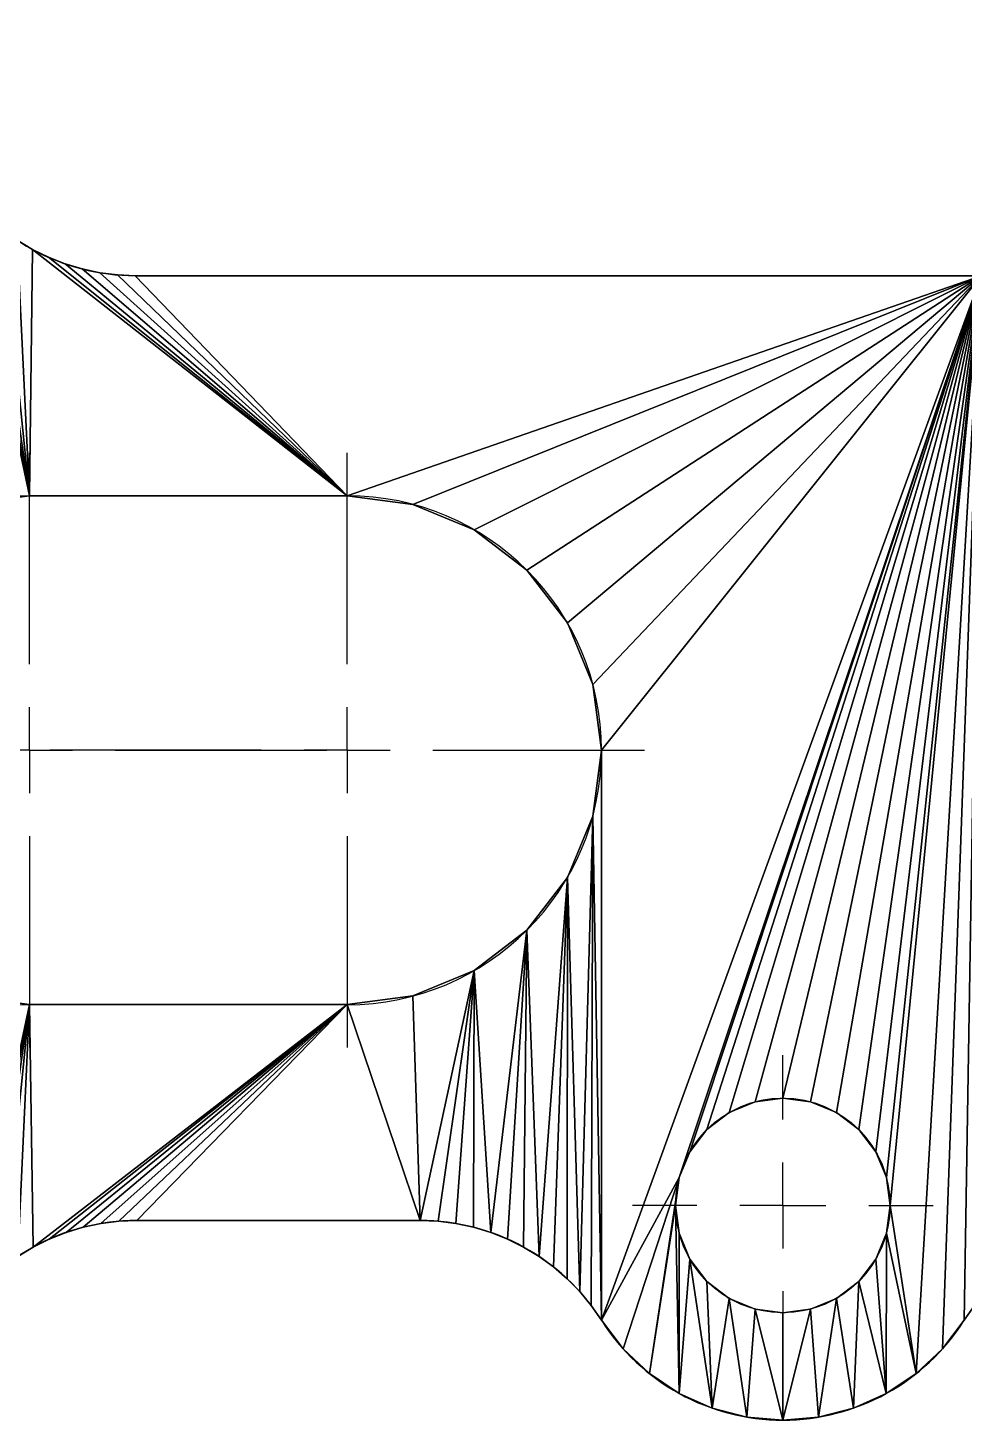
# Model space of a CAD drawing. Header units: inches. Extents: x 403 to 754, y 850 to 935.
# Drawn here: x 432.2 to 487.6, y 852.1 to 934.5 of the extents above; entities that cross this region are included whole.
import ezdxf

# ---------------------------------------------------------------- set-up
doc = ezdxf.new("R2010")
doc.units = ezdxf.units.IN
doc.header["$MEASUREMENT"] = 0
doc.layers.get('0').update_dxf_attribs({"true_color": 0xff5454})
doc.layers.add('INSPECTION_DIMENSIONS', color=7, linetype='Continuous', true_color=0xffffff)

# ---------------------------------------------------------------- blocks, each defined once
blk = doc.blocks.new('SW_CENTERMARKSYMBOL_1')
at = {"layer": 'INSPECTION_DIMENSIONS'}
for p, q in [((0, 5.08), (0, 17.5895)), ((0, 0), (0, 2.54)), ((-5.08, 0), (-17.5895, 0)), ((0, 0), (-2.54, 0)), ((0, 0), (0, -2.54)), ((0, 0), (2.54, 0)), ((5.08, 0), (17.5895, 0)), ((0, -5.08), (0, -17.5895))]:
    blk.add_line(p, q, dxfattribs=at)
blk = doc.blocks.new('SW_CENTERMARKSYMBOL_2')
at = {"layer": 'INSPECTION_DIMENSIONS'}
for p, q in [((0, 5.08), (0, 17.5895)), ((0, 0), (0, 2.54)), ((-5.08, 0), (-17.5895, 0)), ((0, 0), (-2.54, 0)), ((0, 0), (0, -2.54)), ((0, 0), (2.54, 0)), ((5.08, 0), (17.5895, 0)), ((0, -5.08), (0, -17.5895))]:
    blk.add_line(p, q, dxfattribs=at)
blk = doc.blocks.new('SW_CENTERMARKSYMBOL_15')
at = {"layer": 'INSPECTION_DIMENSIONS'}
for p, q in [((0, 5.08), (0, 8.89)), ((0, 0), (0, 2.54)), ((-5.08, 0), (-8.89, 0)), ((0, 0), (-2.54, 0)), ((0, 0), (0, -2.54)), ((0, 0), (2.54, 0)), ((5.08, 0), (8.89, 0)), ((0, -5.08), (0, -8.89))]:
    blk.add_line(p, q, dxfattribs=at)
blk = doc.blocks.new('Group_1')
for p, q in [((28.115, 69.247, 10), (28.115, 69.247)), ((29.064, 68.778, 10), (29.064, 68.778)), ((30.048, 68.391, 10), (30.048, 68.391)), ((31.062, 68.086, 10), (31.062, 68.086)), ((32.098, 67.867, 10), (32.098, 67.867)), ((33.148, 67.735), (33.148, 67.735, 10)), ((34.205, 67.691), (34.205, 67.691, 10)), ((46.736, 54.673, 10), (27.94, 54.673, 10)), ((46.736, 54.673), (27.94, 54.673)), ((27.94, 54.673, 10), (27.94, 54.673)), ((46.736, 54.673, 10), (46.736, 54.673)), ((50.631, 54.161, 10), (50.631, 54.161)), ((54.261, 52.657, 10), (54.261, 52.657)), ((57.378, 50.266, 10), (57.378, 50.266)), ((59.769, 47.149, 10), (59.769, 47.149)), ((61.273, 43.519, 10), (61.273, 43.519)), ((61.785, 39.624, 10), (61.785, 39.624)), ((61.273, 35.729, 10), (61.273, 35.729)), ((59.769, 32.099, 10), (59.769, 32.099)), ((57.378, 28.982, 10), (57.378, 28.982)), ((54.261, 26.591, 10), (54.261, 26.591)), ((50.631, 25.087, 10), (50.631, 25.087)), ((27.94, 24.575, 10), (46.736, 24.575, 10)), ((27.94, 24.575), (46.736, 24.575)), ((27.94, 24.575, 10), (27.94, 24.575)), ((46.736, 24.575, 10), (46.736, 24.575)), ((72.517, 19.05, 10), (72.517, 19.05)), ((69.342, 18.199, 10), (69.342, 18.199)), ((70.873, 18.834, 10), (70.873, 18.834)), ((74.16, 18.834, 10), (74.16, 18.834)), ((75.692, 18.199, 10), (75.692, 18.199)), ((68.027, 17.19, 10), (68.027, 17.19)), ((77.007, 17.19, 10), (77.007, 17.19)), ((67.018, 15.875, 10), (67.018, 15.875)), ((78.016, 15.875, 10), (78.016, 15.875)), ((66.383, 14.344, 10), (66.383, 14.344)), ((78.651, 14.344, 10), (78.651, 14.344)), ((66.167, 12.7, 10), (66.167, 12.7)), ((78.867, 12.7, 10), (78.867, 12.7)), ((32.166, 11.633), (32.166, 11.633, 10)), ((33.222, 11.766), (33.222, 11.766, 10)), ((34.286, 11.811), (34.286, 11.811, 10)), ((51.058, 11.811), (51.058, 11.811, 10)), ((52.121, 11.766), (52.121, 11.766, 10)), ((53.178, 11.633), (53.178, 11.633, 10)), ((29.116, 10.711), (29.116, 10.711, 10)), ((30.106, 11.103), (30.106, 11.103, 10)), ((31.125, 11.411), (31.125, 11.411, 10)), ((54.219, 11.411, 10), (54.219, 11.411)), ((55.238, 11.103, 10), (55.238, 11.103)), ((56.228, 10.711, 10), (56.228, 10.711)), ((66.383, 11.056, 10), (66.383, 11.056)), ((78.651, 11.056, 10), (78.651, 11.056)), ((28.163, 10.237), (28.163, 10.237, 10)), ((57.181, 10.237, 10), (57.181, 10.237)), ((58.092, 9.685, 10), (58.092, 9.685)), ((58.953, 9.059, 10), (58.953, 9.059)), ((67.018, 9.525, 10), (67.018, 9.525)), ((78.016, 9.525, 10), (78.016, 9.525)), ((59.758, 8.363), (59.758, 8.363, 10)), ((60.503, 7.601), (60.503, 7.601, 10)), ((68.027, 8.21, 10), (68.027, 8.21)), ((77.007, 8.21, 10), (77.007, 8.21)), ((61.181, 6.78), (61.181, 6.78, 10)), ((69.342, 7.201, 10), (69.342, 7.201)), ((75.692, 7.201, 10), (75.692, 7.201)), ((61.787, 5.905), (61.787, 5.905, 10)), ((70.873, 6.566, 10), (70.873, 6.566)), ((72.517, 6.35, 10), (72.517, 6.35)), ((74.16, 6.566, 10), (74.16, 6.566)), ((83.247, 5.905), (83.247, 5.905, 10)), ((63.072, 4.21), (63.072, 4.21, 10)), ((81.962, 4.21), (81.962, 4.21, 10)), ((64.622, 2.752), (64.622, 2.752, 10)), ((80.412, 2.752), (80.412, 2.752, 10)), ((66.393, 1.574), (66.393, 1.574, 10)), ((78.641, 1.574), (78.641, 1.574, 10)), ((68.336, 0.708), (68.336, 0.708, 10)), ((70.397, 0.178), (70.397, 0.178, 10)), ((72.517, 0), (72.517, 0, 10)), ((74.637, 0.178), (74.637, 0.178, 10)), ((76.698, 0.708), (76.698, 0.708, 10))]:
    blk.add_line(p, q)
at = {"color": 7, "true_color": 0xffffff}
for p, q in [((84.254, 67.691, 10), (34.205, 67.691, 10)), ((84.254, 67.691), (34.205, 67.691)), ((34.286, 11.811, 10), (51.058, 11.811, 10)), ((34.286, 11.811), (51.058, 11.811))]:
    blk.add_line(p, q, dxfattribs=at)
for centre in [(72.517, 12.7, 10), (72.517, 12.7)]:
    blk.add_circle(centre, 6.35)
for centre, start, end in [((34.205, 80.391, 10), 212.68364, 270), ((34.205, 80.391), 212.68364, 270), ((34.286, -0.889, 10), 90, 147.65609), ((34.286, -0.889), 90, 147.65609), ((51.058, -0.889, 10), 32.34391, 90), ((51.058, -0.889), 32.34391, 90), ((72.517, 12.7, 10), 212.34391, 327.65609), ((72.517, 12.7), 212.34391, 327.65609)]:
    blk.add_arc(centre, 12.7, start, end, dxfattribs=at)
for centre, start, end in [((27.94, 39.624, 10), 90, 270), ((27.94, 39.624), 90, 270), ((46.736, 39.624, 10), 270, 90), ((46.736, 39.624), 270, 90)]:
    blk.add_arc(centre, 15.05, start, end)
at = {"layer": 'INSPECTION_DIMENSIONS'}
for name, p in [('SW_CENTERMARKSYMBOL_1', (27.94, 39.624)), ('SW_CENTERMARKSYMBOL_2', (46.736, 39.624)), ('SW_CENTERMARKSYMBOL_15', (72.517, 12.7))]:
    blk.add_blockref(name, p, dxfattribs=at)
mesh = blk.add_polyface()
corners = [(102.846, 82.349, 10), (101.346, 70.612, 10), (100.653, 81.181, 10), (101.562, 72.256, 10), (102.197, 73.787, 10), (46.736, 54.673, 10), (84.254, 67.691, 10), (50.631, 54.161, 10), (54.261, 52.657, 10), (57.378, 50.266, 10), (59.769, 47.149, 10), (61.273, 43.519, 10), (61.785, 39.624, 10), (61.787, 5.905, 10), (66.383, 14.344, 10), (67.018, 15.875, 10), (68.027, 17.19, 10), (69.342, 18.199, 10), (70.873, 18.834, 10), (72.517, 19.05, 10), (74.16, 18.834, 10), (75.692, 18.199, 10), (77.007, 17.19, 10), (78.016, 15.875, 10), (78.651, 14.344, 10), (78.867, 12.7, 10), (84.531, 7.601, 10), (85.496, 67.752, 10), (86.081, 9.059, 10), (86.726, 67.934, 10), (86.942, 9.685, 10), (87.933, 68.236, 10), (88.806, 10.711, 10), (89.104, 68.654, 10), (89.796, 11.103, 10), (90.229, 69.184, 10), (90.815, 11.411, 10), (91.296, 69.822, 10), (91.856, 11.633, 10), (92.296, 70.562, 10), (92.912, 11.766, 10), (93.219, 71.396, 10), (93.976, 11.811, 10), (94.056, 72.316, 10), (104.335, 35.729, 10), (94.799, 73.313, 10), (95.441, 74.379, 10), (95.975, 75.502, 10), (97.151, 77.69, 10), (103.822, 39.624, 10), (98.731, 79.607, 10), (101.562, 68.968, 10)]
mesh.append_faces([[corners[k] for k in face] for face in [(0, 1, 2), (1, 0, 3), (3, 0, 4), (5, 6, 7), (7, 6, 8), (8, 6, 9), (9, 6, 10), (10, 6, 11), (11, 6, 12), (14, 6, 15), (15, 6, 16), (16, 6, 17), (17, 6, 18), (18, 6, 19), (19, 6, 20), (20, 6, 21), (21, 6, 22), (22, 6, 23), (23, 6, 24), (24, 6, 25), (38, 39, 40), (40, 41, 42), (44, 48, 49)]], dxfattribs={"vtx0": -1, "vtx1": -1})
mesh.append_faces([[corners[k] for k in face] for face in [(12, 6, 13), (42, 43, 44), (49, 50, 1)]], dxfattribs={"vtx0": -1, "vtx1": -1, "vtx2": -1})
mesh.append_faces([[corners[k] for k in face] for face in [(26, 6, 27), (28, 27, 29), (30, 29, 31), (32, 31, 33), (34, 33, 35), (36, 35, 37), (38, 37, 39), (40, 39, 41), (42, 41, 43), (44, 43, 45), (44, 45, 46), (44, 46, 47), (44, 47, 48), (49, 48, 50), (1, 50, 2), (49, 1, 51)]], dxfattribs={"vtx0": -1, "vtx2": -1})
mesh = blk.add_polyface()
corners = [(102.846, 82.349), (101.346, 70.612), (100.653, 81.181), (101.562, 72.256), (102.197, 73.787), (46.736, 54.673), (84.254, 67.691), (50.631, 54.161), (54.261, 52.657), (57.378, 50.266), (59.769, 47.149), (61.273, 43.519), (61.785, 39.624), (61.787, 5.905), (66.383, 14.344), (67.018, 15.875), (68.027, 17.19), (69.342, 18.199), (70.873, 18.834), (72.517, 19.05), (74.16, 18.834), (75.692, 18.199), (77.007, 17.19), (78.016, 15.875), (78.651, 14.344), (78.867, 12.7), (84.531, 7.601), (85.496, 67.752), (86.081, 9.059), (86.726, 67.934), (86.942, 9.685), (87.933, 68.236), (88.806, 10.711), (89.104, 68.654), (89.796, 11.103), (90.229, 69.184), (90.815, 11.411), (91.296, 69.822), (91.856, 11.633), (92.296, 70.562), (92.912, 11.766), (93.219, 71.396), (93.976, 11.811), (94.056, 72.316), (104.335, 35.729), (94.799, 73.313), (95.441, 74.379), (95.975, 75.502), (97.151, 77.69), (103.822, 39.624), (98.731, 79.607), (101.562, 68.968)]
mesh.append_faces([[corners[k] for k in face] for face in [(0, 1, 2), (1, 0, 3), (3, 0, 4), (5, 6, 7), (7, 6, 8), (8, 6, 9), (9, 6, 10), (10, 6, 11), (11, 6, 12), (14, 6, 15), (15, 6, 16), (16, 6, 17), (17, 6, 18), (18, 6, 19), (19, 6, 20), (20, 6, 21), (21, 6, 22), (22, 6, 23), (23, 6, 24), (24, 6, 25), (38, 39, 40), (40, 41, 42), (44, 48, 49)]], dxfattribs={"vtx0": -1, "vtx1": -1})
mesh.append_faces([[corners[k] for k in face] for face in [(12, 6, 13), (42, 43, 44), (49, 50, 1)]], dxfattribs={"vtx0": -1, "vtx1": -1, "vtx2": -1})
mesh.append_faces([[corners[k] for k in face] for face in [(26, 6, 27), (28, 27, 29), (30, 29, 31), (32, 31, 33), (34, 33, 35), (36, 35, 37), (38, 37, 39), (40, 39, 41), (42, 41, 43), (44, 43, 45), (44, 45, 46), (44, 46, 47), (44, 47, 48), (49, 48, 50), (1, 50, 2), (49, 1, 51)]], dxfattribs={"vtx0": -1, "vtx2": -1})
mesh = blk.add_polyface()
corners = [(11.183, 18.834, 10), (11.183, 60.541, 10), (12.827, 60.325, 10), (12.827, 19.05, 10), (12.89, 39.624, 10), (14.47, 60.541, 10), (13.403, 43.519, 10), (14.907, 47.149, 10), (16.002, 61.176, 10), (17.298, 50.266, 10), (17.317, 62.185, 10), (20.415, 52.657, 10), (18.326, 63.5, 10), (18.961, 65.031, 10), (19.177, 66.675, 10), (9.652, 72.174, 10), (12.615, 79.373, 10), (11.183, 72.809, 10), (12.827, 73.025, 10), (15.816, 79.018, 10), (14.47, 72.809, 10), (16.002, 72.174, 10), (18.824, 77.87, 10), (17.317, 71.165, 10), (18.326, 69.85, 10), (18.961, 68.319, 10), (21.447, 76.001, 10), (19.129, 67.036, 10), (24.045, 54.161, 10), (23.516, 73.533, 10), (24.124, 72.667, 10), (27.94, 54.673, 10), (24.802, 71.854, 10), (25.546, 71.101, 10), (26.35, 70.412, 10), (27.208, 69.793, 10), (28.115, 69.247, 10), (46.736, 54.673, 10), (29.064, 68.778, 10), (30.048, 68.391, 10), (31.062, 68.086, 10), (32.098, 67.867, 10), (33.148, 67.735, 10), (34.205, 67.691, 10), (84.254, 67.691, 10)]
mesh.append_faces([[corners[k] for k in face] for face in [(4, 5, 6), (6, 5, 7), (7, 8, 9), (9, 10, 11), (15, 16, 17), (17, 16, 18), (18, 19, 20), (20, 19, 21), (21, 22, 23), (23, 22, 24), (24, 22, 25), (25, 26, 27), (27, 26, 14), (11, 26, 28), (28, 30, 31), (31, 36, 37)]], dxfattribs={"vtx0": -1, "vtx1": -1})
mesh.append_faces([[corners[k] for k in face] for face in [(3, 2, 4), (14, 26, 11)]], dxfattribs={"vtx0": -1, "vtx1": -1, "vtx2": -1})
mesh.append_faces([[corners[k] for k in face] for face in [(0, 1, 2), (4, 2, 5), (7, 5, 8), (9, 8, 10), (11, 10, 12), (11, 12, 13), (11, 13, 14), (18, 16, 19), (21, 19, 22), (25, 22, 26), (28, 26, 29), (28, 29, 30), (31, 30, 32), (31, 32, 33), (31, 33, 34), (31, 34, 35), (31, 35, 36), (37, 36, 38), (37, 38, 39), (37, 39, 40), (37, 40, 41), (37, 41, 42), (37, 42, 43), (37, 43, 44)]], dxfattribs={"vtx0": -1, "vtx2": -1})
mesh = blk.add_polyface()
corners = [(11.183, 18.834), (11.183, 60.541), (12.827, 60.325), (12.827, 19.05), (12.89, 39.624), (14.47, 60.541), (13.403, 43.519), (14.907, 47.149), (16.002, 61.176), (17.298, 50.266), (17.317, 62.185), (20.415, 52.657), (18.326, 63.5), (18.961, 65.031), (19.177, 66.675), (9.652, 72.174), (12.615, 79.373), (11.183, 72.809), (12.827, 73.025), (15.816, 79.018), (14.47, 72.809), (16.002, 72.174), (18.824, 77.87), (17.317, 71.165), (18.326, 69.85), (18.961, 68.319), (21.447, 76.001), (19.129, 67.036), (24.045, 54.161), (23.516, 73.533), (24.124, 72.667), (27.94, 54.673), (24.802, 71.854), (25.546, 71.101), (26.35, 70.412), (27.208, 69.793), (28.115, 69.247), (46.736, 54.673), (29.064, 68.778), (30.048, 68.391), (31.062, 68.086), (32.098, 67.867), (33.148, 67.735), (34.205, 67.691), (84.254, 67.691)]
mesh.append_faces([[corners[k] for k in face] for face in [(4, 5, 6), (6, 5, 7), (7, 8, 9), (9, 10, 11), (15, 16, 17), (17, 16, 18), (18, 19, 20), (20, 19, 21), (21, 22, 23), (23, 22, 24), (24, 22, 25), (25, 26, 27), (27, 26, 14), (11, 26, 28), (28, 30, 31), (31, 36, 37)]], dxfattribs={"vtx0": -1, "vtx1": -1})
mesh.append_faces([[corners[k] for k in face] for face in [(3, 2, 4), (14, 26, 11)]], dxfattribs={"vtx0": -1, "vtx1": -1, "vtx2": -1})
mesh.append_faces([[corners[k] for k in face] for face in [(0, 1, 2), (4, 2, 5), (7, 5, 8), (9, 8, 10), (11, 10, 12), (11, 12, 13), (11, 13, 14), (18, 16, 19), (21, 19, 22), (25, 22, 26), (28, 26, 29), (28, 29, 30), (31, 30, 32), (31, 32, 33), (31, 33, 34), (31, 34, 35), (31, 35, 36), (37, 36, 38), (37, 38, 39), (37, 39, 40), (37, 40, 41), (37, 41, 42), (37, 42, 43), (37, 43, 44)]], dxfattribs={"vtx0": -1, "vtx2": -1})
mesh = blk.add_polyface()
corners = [(27.208, 69.793, 10), (28.115, 69.247), (27.208, 69.793), (28.115, 69.247, 10)]
mesh.append_faces([[corners[k] for k in face] for face in [(0, 1, 2), (1, 0, 3)]], dxfattribs={"vtx0": -1})
mesh = blk.add_polyface()
corners = [(28.115, 69.247, 10), (29.064, 68.778), (28.115, 69.247), (29.064, 68.778, 10)]
mesh.append_faces([[corners[k] for k in face] for face in [(0, 1, 2), (1, 0, 3)]], dxfattribs={"vtx0": -1})
mesh = blk.add_polyface()
corners = [(60.503, 7.601, 10), (59.769, 32.099, 10), (61.273, 35.729, 10), (61.181, 6.78, 10), (61.787, 5.905, 10), (61.785, 39.624, 10), (66.167, 12.7, 10), (66.393, 1.574, 10), (64.622, 2.752, 10), (66.383, 11.056, 10), (67.018, 9.525, 10), (68.336, 0.708, 10), (68.027, 8.21, 10), (69.342, 7.201, 10), (70.397, 0.178, 10), (70.873, 6.566, 10), (72.517, 0, 10), (72.517, 6.35, 10), (74.16, 6.566, 10), (74.637, 0.178, 10), (75.692, 7.201, 10), (76.698, 0.708, 10), (77.007, 8.21, 10), (78.641, 1.574, 10), (78.016, 9.525, 10), (78.651, 11.056, 10), (80.412, 2.752, 10), (78.867, 12.7, 10), (84.254, 67.691, 10), (66.383, 14.344, 10), (63.072, 4.21, 10), (81.962, 4.21, 10), (83.247, 5.905, 10), (83.853, 6.78, 10), (84.531, 7.601, 10), (85.496, 67.752, 10), (85.276, 8.363, 10), (86.081, 9.059, 10), (86.726, 67.934, 10), (86.942, 9.685, 10), (87.933, 68.236, 10), (87.853, 10.237, 10), (88.806, 10.711, 10), (89.104, 68.654, 10), (89.796, 11.103, 10), (90.229, 69.184, 10), (90.815, 11.411, 10), (91.296, 69.822, 10), (91.856, 11.633, 10), (93.976, 11.811, 10), (104.335, 35.729, 10), (105.839, 32.099, 10)]
mesh.append_faces([[corners[k] for k in face] for face in [(0, 2, 3), (3, 2, 4), (7, 10, 11), (11, 13, 14), (14, 15, 16), (16, 18, 19), (19, 20, 21), (21, 22, 23), (23, 25, 26), (4, 29, 30), (30, 29, 8), (26, 28, 31), (31, 28, 32), (32, 28, 33), (33, 28, 34), (34, 35, 36), (36, 35, 37), (37, 38, 39), (39, 40, 41), (41, 40, 42), (42, 43, 44), (44, 45, 46), (46, 47, 48)]], dxfattribs={"vtx0": -1, "vtx1": -1})
mesh.append_faces([[corners[k] for k in face] for face in [(4, 28, 29), (27, 28, 26)]], dxfattribs={"vtx0": -1, "vtx1": -1, "vtx2": -1})
mesh.append_faces([[corners[k] for k in face] for face in [(0, 1, 2), (4, 2, 5), (6, 7, 8), (7, 6, 9), (7, 9, 10), (11, 10, 12), (11, 12, 13), (14, 13, 15), (16, 15, 17), (16, 17, 18), (19, 18, 20), (21, 20, 22), (23, 22, 24), (23, 24, 25), (26, 25, 27), (8, 29, 6), (49, 50, 51)]], dxfattribs={"vtx0": -1, "vtx2": -1})
mesh = blk.add_polyface()
corners = [(60.503, 7.601), (59.769, 32.099), (61.273, 35.729), (61.181, 6.78), (61.787, 5.905), (61.785, 39.624), (66.167, 12.7), (66.393, 1.574), (64.622, 2.752), (66.383, 11.056), (67.018, 9.525), (68.336, 0.708), (68.027, 8.21), (69.342, 7.201), (70.397, 0.178), (70.873, 6.566), (72.517, 0), (72.517, 6.35), (74.16, 6.566), (74.637, 0.178), (75.692, 7.201), (76.698, 0.708), (77.007, 8.21), (78.641, 1.574), (78.016, 9.525), (78.651, 11.056), (80.412, 2.752), (78.867, 12.7), (84.254, 67.691), (66.383, 14.344), (63.072, 4.21), (81.962, 4.21), (83.247, 5.905), (83.853, 6.78), (84.531, 7.601), (85.496, 67.752), (85.276, 8.363), (86.081, 9.059), (86.726, 67.934), (86.942, 9.685), (87.933, 68.236), (87.853, 10.237), (88.806, 10.711), (89.104, 68.654), (89.796, 11.103), (90.229, 69.184), (90.815, 11.411), (91.296, 69.822), (91.856, 11.633), (93.976, 11.811), (104.335, 35.729), (105.839, 32.099)]
mesh.append_faces([[corners[k] for k in face] for face in [(0, 2, 3), (3, 2, 4), (7, 10, 11), (11, 13, 14), (14, 15, 16), (16, 18, 19), (19, 20, 21), (21, 22, 23), (23, 25, 26), (4, 29, 30), (30, 29, 8), (26, 28, 31), (31, 28, 32), (32, 28, 33), (33, 28, 34), (34, 35, 36), (36, 35, 37), (37, 38, 39), (39, 40, 41), (41, 40, 42), (42, 43, 44), (44, 45, 46), (46, 47, 48)]], dxfattribs={"vtx0": -1, "vtx1": -1})
mesh.append_faces([[corners[k] for k in face] for face in [(4, 28, 29), (27, 28, 26)]], dxfattribs={"vtx0": -1, "vtx1": -1, "vtx2": -1})
mesh.append_faces([[corners[k] for k in face] for face in [(0, 1, 2), (4, 2, 5), (6, 7, 8), (7, 6, 9), (7, 9, 10), (11, 10, 12), (11, 12, 13), (14, 13, 15), (16, 15, 17), (16, 17, 18), (19, 18, 20), (21, 20, 22), (23, 22, 24), (23, 24, 25), (26, 25, 27), (8, 29, 6), (49, 50, 51)]], dxfattribs={"vtx0": -1, "vtx2": -1})
mesh = blk.add_polyface()
corners = [(29.064, 68.778, 10), (30.048, 68.391), (29.064, 68.778), (30.048, 68.391, 10)]
mesh.append_faces([[corners[k] for k in face] for face in [(0, 1, 2), (1, 0, 3)]], dxfattribs={"vtx0": -1})
mesh = blk.add_polyface()
corners = [(30.048, 68.391, 10), (31.062, 68.086), (30.048, 68.391), (31.062, 68.086, 10)]
mesh.append_faces([[corners[k] for k in face] for face in [(0, 1, 2), (1, 0, 3)]], dxfattribs={"vtx0": -1})
mesh = blk.add_polyface()
corners = [(31.062, 68.086, 10), (32.098, 67.867), (31.062, 68.086), (32.098, 67.867, 10)]
mesh.append_faces([[corners[k] for k in face] for face in [(0, 1, 2), (1, 0, 3)]], dxfattribs={"vtx0": -1})
mesh = blk.add_polyface()
corners = [(32.098, 67.867, 10), (33.148, 67.735), (32.098, 67.867), (33.148, 67.735, 10)]
mesh.append_faces([[corners[k] for k in face] for face in [(0, 1, 2), (1, 0, 3)]], dxfattribs={"vtx0": -1})
mesh = blk.add_polyface()
corners = [(33.148, 67.735, 10), (34.205, 67.691), (33.148, 67.735), (34.205, 67.691, 10)]
mesh.append_faces([[corners[k] for k in face] for face in [(0, 1, 2), (1, 0, 3)]], dxfattribs={"vtx0": -1})
mesh = blk.add_polyface()
corners = [(34.205, 67.691, 10), (84.254, 67.691), (34.205, 67.691), (84.254, 67.691, 10)]
mesh.append_faces([[corners[k] for k in face] for face in [(0, 1, 2), (1, 0, 3)]], dxfattribs={"vtx0": -1})
mesh = blk.add_polyface()
corners = [(27.94, 54.673, 10), (24.045, 54.161), (27.94, 54.673), (24.045, 54.161, 10)]
mesh.append_faces([[corners[k] for k in face] for face in [(0, 1, 2), (1, 0, 3)]], dxfattribs={"vtx0": -1})
mesh = blk.add_polyface()
corners = [(46.736, 54.673, 10), (27.94, 54.673), (46.736, 54.673), (27.94, 54.673, 10)]
mesh.append_faces([[corners[k] for k in face] for face in [(0, 1, 2), (1, 0, 3)]], dxfattribs={"vtx0": -1})
mesh = blk.add_polyface()
corners = [(50.631, 54.161, 10), (46.736, 54.673), (50.631, 54.161), (46.736, 54.673, 10)]
mesh.append_faces([[corners[k] for k in face] for face in [(0, 1, 2), (1, 0, 3)]], dxfattribs={"vtx0": -1})
mesh = blk.add_polyface()
corners = [(54.261, 52.657, 10), (50.631, 54.161), (54.261, 52.657), (50.631, 54.161, 10)]
mesh.append_faces([[corners[k] for k in face] for face in [(0, 1, 2), (1, 0, 3)]], dxfattribs={"vtx0": -1})
mesh = blk.add_polyface()
corners = [(57.378, 50.266, 10), (54.261, 52.657), (57.378, 50.266), (54.261, 52.657, 10)]
mesh.append_faces([[corners[k] for k in face] for face in [(0, 1, 2), (1, 0, 3)]], dxfattribs={"vtx0": -1})
mesh = blk.add_polyface()
corners = [(57.378, 50.266, 10), (59.769, 47.149), (59.769, 47.149, 10), (57.378, 50.266)]
mesh.append_faces([[corners[k] for k in face] for face in [(0, 1, 2), (1, 0, 3)]], dxfattribs={"vtx0": -1})
mesh = blk.add_polyface()
corners = [(59.769, 47.149, 10), (61.273, 43.519), (61.273, 43.519, 10), (59.769, 47.149)]
mesh.append_faces([[corners[k] for k in face] for face in [(0, 1, 2), (1, 0, 3)]], dxfattribs={"vtx0": -1})
mesh = blk.add_polyface()
corners = [(61.273, 43.519, 10), (61.785, 39.624), (61.785, 39.624, 10), (61.273, 43.519)]
mesh.append_faces([[corners[k] for k in face] for face in [(0, 1, 2), (1, 0, 3)]], dxfattribs={"vtx0": -1})
mesh = blk.add_polyface()
corners = [(61.785, 39.624, 10), (61.273, 35.729), (61.273, 35.729, 10), (61.785, 39.624)]
mesh.append_faces([[corners[k] for k in face] for face in [(0, 1, 2), (1, 0, 3)]], dxfattribs={"vtx0": -1})
mesh = blk.add_polyface()
corners = [(61.273, 35.729, 10), (59.769, 32.099), (59.769, 32.099, 10), (61.273, 35.729)]
mesh.append_faces([[corners[k] for k in face] for face in [(0, 1, 2), (1, 0, 3)]], dxfattribs={"vtx0": -1})
mesh = blk.add_polyface()
corners = [(17.317, 17.19, 10), (17.298, 28.982, 10), (20.415, 26.591, 10), (18.326, 15.875, 10), (18.961, 14.344, 10), (19.177, 12.7, 10), (15.878, 0.372, 10), (16.002, 7.201, 10), (18.884, 1.538, 10), (17.317, 8.21, 10), (18.326, 9.525, 10), (18.961, 11.056, 10), (21.5, 3.423, 10), (24.045, 25.087, 10), (23.557, 5.905, 10), (24.163, 6.78, 10), (27.94, 24.575, 10), (24.841, 7.601, 10), (25.586, 8.363, 10), (26.391, 9.059, 10), (27.252, 9.685, 10), (28.163, 10.237, 10), (46.736, 24.575, 10), (29.116, 10.711, 10), (30.106, 11.103, 10), (31.125, 11.411, 10), (32.166, 11.633, 10), (33.222, 11.766, 10), (34.286, 11.811, 10), (51.058, 11.811, 10), (50.631, 25.087, 10), (54.261, 26.591, 10), (52.121, 11.766, 10), (53.178, 11.633, 10), (54.219, 11.411, 10), (55.238, 11.103, 10), (57.378, 28.982, 10), (56.228, 10.711, 10), (57.181, 10.237, 10), (58.092, 9.685, 10), (59.769, 32.099, 10), (58.953, 9.059, 10), (59.758, 8.363, 10), (60.503, 7.601, 10)]
mesh.append_faces([[corners[k] for k in face] for face in [(0, 2, 3), (3, 2, 4), (4, 2, 5), (6, 7, 8), (8, 11, 12), (12, 13, 14), (14, 13, 15), (15, 16, 17), (17, 16, 18), (18, 16, 19), (19, 16, 20), (20, 16, 21), (21, 22, 23), (23, 22, 24), (24, 22, 25), (25, 22, 26), (26, 22, 27), (27, 22, 28), (28, 22, 29), (29, 31, 32), (32, 31, 33), (33, 31, 34), (34, 31, 35), (35, 36, 37), (37, 36, 38), (38, 36, 39), (39, 40, 41), (41, 40, 42), (42, 40, 43)]], dxfattribs={"vtx0": -1, "vtx1": -1})
mesh.append_faces([[corners[k] for k in face] for face in [(12, 5, 2)]], dxfattribs={"vtx0": -1, "vtx1": -1, "vtx2": -1})
mesh.append_faces([[corners[k] for k in face] for face in [(0, 1, 2), (8, 7, 9), (8, 9, 10), (8, 10, 11), (12, 11, 5), (12, 2, 13), (15, 13, 16), (21, 16, 22), (29, 22, 30), (29, 30, 31), (35, 31, 36), (39, 36, 40)]], dxfattribs={"vtx0": -1, "vtx2": -1})
mesh = blk.add_polyface()
corners = [(17.317, 17.19), (17.298, 28.982), (20.415, 26.591), (18.326, 15.875), (18.961, 14.344), (19.177, 12.7), (15.878, 0.372), (16.002, 7.201), (18.884, 1.538), (17.317, 8.21), (18.326, 9.525), (18.961, 11.056), (21.5, 3.423), (24.045, 25.087), (23.557, 5.905), (24.163, 6.78), (27.94, 24.575), (24.841, 7.601), (25.586, 8.363), (26.391, 9.059), (27.252, 9.685), (28.163, 10.237), (46.736, 24.575), (29.116, 10.711), (30.106, 11.103), (31.125, 11.411), (32.166, 11.633), (33.222, 11.766), (34.286, 11.811), (51.058, 11.811), (50.631, 25.087), (54.261, 26.591), (52.121, 11.766), (53.178, 11.633), (54.219, 11.411), (55.238, 11.103), (57.378, 28.982), (56.228, 10.711), (57.181, 10.237), (58.092, 9.685), (59.769, 32.099), (58.953, 9.059), (59.758, 8.363), (60.503, 7.601)]
mesh.append_faces([[corners[k] for k in face] for face in [(0, 2, 3), (3, 2, 4), (4, 2, 5), (6, 7, 8), (8, 11, 12), (12, 13, 14), (14, 13, 15), (15, 16, 17), (17, 16, 18), (18, 16, 19), (19, 16, 20), (20, 16, 21), (21, 22, 23), (23, 22, 24), (24, 22, 25), (25, 22, 26), (26, 22, 27), (27, 22, 28), (28, 22, 29), (29, 31, 32), (32, 31, 33), (33, 31, 34), (34, 31, 35), (35, 36, 37), (37, 36, 38), (38, 36, 39), (39, 40, 41), (41, 40, 42), (42, 40, 43)]], dxfattribs={"vtx0": -1, "vtx1": -1})
mesh.append_faces([[corners[k] for k in face] for face in [(12, 5, 2)]], dxfattribs={"vtx0": -1, "vtx1": -1, "vtx2": -1})
mesh.append_faces([[corners[k] for k in face] for face in [(0, 1, 2), (8, 7, 9), (8, 9, 10), (8, 10, 11), (12, 11, 5), (12, 2, 13), (15, 13, 16), (21, 16, 22), (29, 22, 30), (29, 30, 31), (35, 31, 36), (39, 36, 40)]], dxfattribs={"vtx0": -1, "vtx2": -1})
mesh = blk.add_polyface()
corners = [(59.769, 32.099, 10), (57.378, 28.982), (57.378, 28.982, 10), (59.769, 32.099)]
mesh.append_faces([[corners[k] for k in face] for face in [(0, 1, 2), (1, 0, 3)]], dxfattribs={"vtx0": -1})
mesh = blk.add_polyface()
corners = [(54.261, 26.591, 10), (57.378, 28.982), (54.261, 26.591), (57.378, 28.982, 10)]
mesh.append_faces([[corners[k] for k in face] for face in [(0, 1, 2), (1, 0, 3)]], dxfattribs={"vtx0": -1})
mesh = blk.add_polyface()
corners = [(50.631, 25.087, 10), (54.261, 26.591), (50.631, 25.087), (54.261, 26.591, 10)]
mesh.append_faces([[corners[k] for k in face] for face in [(0, 1, 2), (1, 0, 3)]], dxfattribs={"vtx0": -1})
mesh = blk.add_polyface()
corners = [(24.045, 25.087, 10), (27.94, 24.575), (24.045, 25.087), (27.94, 24.575, 10)]
mesh.append_faces([[corners[k] for k in face] for face in [(0, 1, 2), (1, 0, 3)]], dxfattribs={"vtx0": -1})
mesh = blk.add_polyface()
corners = [(46.736, 24.575, 10), (50.631, 25.087), (46.736, 24.575), (50.631, 25.087, 10)]
mesh.append_faces([[corners[k] for k in face] for face in [(0, 1, 2), (1, 0, 3)]], dxfattribs={"vtx0": -1})
mesh = blk.add_polyface()
corners = [(27.94, 24.575, 10), (46.736, 24.575), (27.94, 24.575), (46.736, 24.575, 10)]
mesh.append_faces([[corners[k] for k in face] for face in [(0, 1, 2), (1, 0, 3)]], dxfattribs={"vtx0": -1})
mesh = blk.add_polyface()
corners = [(72.517, 19.05, 10), (70.873, 18.834), (72.517, 19.05), (70.873, 18.834, 10)]
mesh.append_faces([[corners[k] for k in face] for face in [(0, 1, 2), (1, 0, 3)]], dxfattribs={"vtx0": -1})
mesh = blk.add_polyface()
corners = [(74.16, 18.834, 10), (72.517, 19.05), (74.16, 18.834), (72.517, 19.05, 10)]
mesh.append_faces([[corners[k] for k in face] for face in [(0, 1, 2), (1, 0, 3)]], dxfattribs={"vtx0": -1})
mesh = blk.add_polyface()
corners = [(69.342, 18.199, 10), (68.027, 17.19), (69.342, 18.199), (68.027, 17.19, 10)]
mesh.append_faces([[corners[k] for k in face] for face in [(0, 1, 2), (1, 0, 3)]], dxfattribs={"vtx0": -1})
mesh = blk.add_polyface()
corners = [(70.873, 18.834, 10), (69.342, 18.199), (70.873, 18.834), (69.342, 18.199, 10)]
mesh.append_faces([[corners[k] for k in face] for face in [(0, 1, 2), (1, 0, 3)]], dxfattribs={"vtx0": -1})
mesh = blk.add_polyface()
corners = [(75.692, 18.199, 10), (74.16, 18.834), (75.692, 18.199), (74.16, 18.834, 10)]
mesh.append_faces([[corners[k] for k in face] for face in [(0, 1, 2), (1, 0, 3)]], dxfattribs={"vtx0": -1})
mesh = blk.add_polyface()
corners = [(77.007, 17.19, 10), (75.692, 18.199), (77.007, 17.19), (75.692, 18.199, 10)]
mesh.append_faces([[corners[k] for k in face] for face in [(0, 1, 2), (1, 0, 3)]], dxfattribs={"vtx0": -1})
mesh = blk.add_polyface()
corners = [(68.027, 17.19), (67.018, 15.875, 10), (67.018, 15.875), (68.027, 17.19, 10)]
mesh.append_faces([[corners[k] for k in face] for face in [(0, 1, 2), (1, 0, 3)]], dxfattribs={"vtx0": -1})
mesh = blk.add_polyface()
corners = [(77.007, 17.19, 10), (78.016, 15.875), (78.016, 15.875, 10), (77.007, 17.19)]
mesh.append_faces([[corners[k] for k in face] for face in [(0, 1, 2), (1, 0, 3)]], dxfattribs={"vtx0": -1})
mesh = blk.add_polyface()
corners = [(67.018, 15.875), (66.383, 14.344, 10), (66.383, 14.344), (67.018, 15.875, 10)]
mesh.append_faces([[corners[k] for k in face] for face in [(0, 1, 2), (1, 0, 3)]], dxfattribs={"vtx0": -1})
mesh = blk.add_polyface()
corners = [(78.016, 15.875, 10), (78.651, 14.344), (78.651, 14.344, 10), (78.016, 15.875)]
mesh.append_faces([[corners[k] for k in face] for face in [(0, 1, 2), (1, 0, 3)]], dxfattribs={"vtx0": -1})
mesh = blk.add_polyface()
corners = [(66.383, 14.344), (66.167, 12.7, 10), (66.167, 12.7), (66.383, 14.344, 10)]
mesh.append_faces([[corners[k] for k in face] for face in [(0, 1, 2), (1, 0, 3)]], dxfattribs={"vtx0": -1})
mesh = blk.add_polyface()
corners = [(78.651, 14.344, 10), (78.867, 12.7), (78.867, 12.7, 10), (78.651, 14.344)]
mesh.append_faces([[corners[k] for k in face] for face in [(0, 1, 2), (1, 0, 3)]], dxfattribs={"vtx0": -1})
mesh = blk.add_polyface()
corners = [(66.167, 12.7), (66.383, 11.056, 10), (66.383, 11.056), (66.167, 12.7, 10)]
mesh.append_faces([[corners[k] for k in face] for face in [(0, 1, 2), (1, 0, 3)]], dxfattribs={"vtx0": -1})
mesh = blk.add_polyface()
corners = [(78.867, 12.7, 10), (78.651, 11.056), (78.651, 11.056, 10), (78.867, 12.7)]
mesh.append_faces([[corners[k] for k in face] for face in [(0, 1, 2), (1, 0, 3)]], dxfattribs={"vtx0": -1})
mesh = blk.add_polyface()
corners = [(32.166, 11.633, 10), (31.125, 11.411), (32.166, 11.633), (31.125, 11.411, 10)]
mesh.append_faces([[corners[k] for k in face] for face in [(0, 1, 2), (1, 0, 3)]], dxfattribs={"vtx0": -1})
mesh = blk.add_polyface()
corners = [(33.222, 11.766, 10), (32.166, 11.633), (33.222, 11.766), (32.166, 11.633, 10)]
mesh.append_faces([[corners[k] for k in face] for face in [(0, 1, 2), (1, 0, 3)]], dxfattribs={"vtx0": -1})
mesh = blk.add_polyface()
corners = [(34.286, 11.811, 10), (33.222, 11.766), (34.286, 11.811), (33.222, 11.766, 10)]
mesh.append_faces([[corners[k] for k in face] for face in [(0, 1, 2), (1, 0, 3)]], dxfattribs={"vtx0": -1})
mesh = blk.add_polyface()
corners = [(51.058, 11.811, 10), (34.286, 11.811), (51.058, 11.811), (34.286, 11.811, 10)]
mesh.append_faces([[corners[k] for k in face] for face in [(0, 1, 2), (1, 0, 3)]], dxfattribs={"vtx0": -1})
mesh = blk.add_polyface()
corners = [(52.121, 11.766, 10), (51.058, 11.811), (52.121, 11.766), (51.058, 11.811, 10)]
mesh.append_faces([[corners[k] for k in face] for face in [(0, 1, 2), (1, 0, 3)]], dxfattribs={"vtx0": -1})
mesh = blk.add_polyface()
corners = [(53.178, 11.633, 10), (52.121, 11.766), (53.178, 11.633), (52.121, 11.766, 10)]
mesh.append_faces([[corners[k] for k in face] for face in [(0, 1, 2), (1, 0, 3)]], dxfattribs={"vtx0": -1})
mesh = blk.add_polyface()
corners = [(54.219, 11.411, 10), (53.178, 11.633), (54.219, 11.411), (53.178, 11.633, 10)]
mesh.append_faces([[corners[k] for k in face] for face in [(0, 1, 2), (1, 0, 3)]], dxfattribs={"vtx0": -1})
mesh = blk.add_polyface()
corners = [(29.116, 10.711, 10), (28.163, 10.237), (29.116, 10.711), (28.163, 10.237, 10)]
mesh.append_faces([[corners[k] for k in face] for face in [(0, 1, 2), (1, 0, 3)]], dxfattribs={"vtx0": -1})
mesh = blk.add_polyface()
corners = [(30.106, 11.103, 10), (29.116, 10.711), (30.106, 11.103), (29.116, 10.711, 10)]
mesh.append_faces([[corners[k] for k in face] for face in [(0, 1, 2), (1, 0, 3)]], dxfattribs={"vtx0": -1})
mesh = blk.add_polyface()
corners = [(31.125, 11.411, 10), (30.106, 11.103), (31.125, 11.411), (30.106, 11.103, 10)]
mesh.append_faces([[corners[k] for k in face] for face in [(0, 1, 2), (1, 0, 3)]], dxfattribs={"vtx0": -1})
mesh = blk.add_polyface()
corners = [(55.238, 11.103, 10), (54.219, 11.411), (55.238, 11.103), (54.219, 11.411, 10)]
mesh.append_faces([[corners[k] for k in face] for face in [(0, 1, 2), (1, 0, 3)]], dxfattribs={"vtx0": -1})
mesh = blk.add_polyface()
corners = [(56.228, 10.711, 10), (55.238, 11.103), (56.228, 10.711), (55.238, 11.103, 10)]
mesh.append_faces([[corners[k] for k in face] for face in [(0, 1, 2), (1, 0, 3)]], dxfattribs={"vtx0": -1})
mesh = blk.add_polyface()
corners = [(57.181, 10.237, 10), (56.228, 10.711), (57.181, 10.237), (56.228, 10.711, 10)]
mesh.append_faces([[corners[k] for k in face] for face in [(0, 1, 2), (1, 0, 3)]], dxfattribs={"vtx0": -1})
mesh = blk.add_polyface()
corners = [(66.383, 11.056), (67.018, 9.525, 10), (67.018, 9.525), (66.383, 11.056, 10)]
mesh.append_faces([[corners[k] for k in face] for face in [(0, 1, 2), (1, 0, 3)]], dxfattribs={"vtx0": -1})
mesh = blk.add_polyface()
corners = [(78.651, 11.056, 10), (78.016, 9.525), (78.016, 9.525, 10), (78.651, 11.056)]
mesh.append_faces([[corners[k] for k in face] for face in [(0, 1, 2), (1, 0, 3)]], dxfattribs={"vtx0": -1})
mesh = blk.add_polyface()
corners = [(28.163, 10.237, 10), (27.252, 9.685), (28.163, 10.237), (27.252, 9.685, 10)]
mesh.append_faces([[corners[k] for k in face] for face in [(0, 1, 2), (1, 0, 3)]], dxfattribs={"vtx0": -1})
mesh = blk.add_polyface()
corners = [(58.092, 9.685, 10), (57.181, 10.237), (58.092, 9.685), (57.181, 10.237, 10)]
mesh.append_faces([[corners[k] for k in face] for face in [(0, 1, 2), (1, 0, 3)]], dxfattribs={"vtx0": -1})
mesh = blk.add_polyface()
corners = [(58.953, 9.059, 10), (58.092, 9.685), (58.953, 9.059), (58.092, 9.685, 10)]
mesh.append_faces([[corners[k] for k in face] for face in [(0, 1, 2), (1, 0, 3)]], dxfattribs={"vtx0": -1})
mesh = blk.add_polyface()
corners = [(59.758, 8.363, 10), (58.953, 9.059), (59.758, 8.363), (58.953, 9.059, 10)]
mesh.append_faces([[corners[k] for k in face] for face in [(0, 1, 2), (1, 0, 3)]], dxfattribs={"vtx0": -1})
mesh = blk.add_polyface()
corners = [(67.018, 9.525), (68.027, 8.21, 10), (68.027, 8.21), (67.018, 9.525, 10)]
mesh.append_faces([[corners[k] for k in face] for face in [(0, 1, 2), (1, 0, 3)]], dxfattribs={"vtx0": -1})
mesh = blk.add_polyface()
corners = [(78.016, 9.525, 10), (77.007, 8.21), (77.007, 8.21, 10), (78.016, 9.525)]
mesh.append_faces([[corners[k] for k in face] for face in [(0, 1, 2), (1, 0, 3)]], dxfattribs={"vtx0": -1})
mesh = blk.add_polyface()
corners = [(59.758, 8.363, 10), (60.503, 7.601), (60.503, 7.601, 10), (59.758, 8.363)]
mesh.append_faces([[corners[k] for k in face] for face in [(0, 1, 2), (1, 0, 3)]], dxfattribs={"vtx0": -1})
mesh = blk.add_polyface()
corners = [(60.503, 7.601, 10), (61.181, 6.78), (61.181, 6.78, 10), (60.503, 7.601)]
mesh.append_faces([[corners[k] for k in face] for face in [(0, 1, 2), (1, 0, 3)]], dxfattribs={"vtx0": -1})
mesh = blk.add_polyface()
corners = [(68.027, 8.21, 10), (69.342, 7.201), (68.027, 8.21), (69.342, 7.201, 10)]
mesh.append_faces([[corners[k] for k in face] for face in [(0, 1, 2), (1, 0, 3)]], dxfattribs={"vtx0": -1})
mesh = blk.add_polyface()
corners = [(75.692, 7.201, 10), (77.007, 8.21), (75.692, 7.201), (77.007, 8.21, 10)]
mesh.append_faces([[corners[k] for k in face] for face in [(0, 1, 2), (1, 0, 3)]], dxfattribs={"vtx0": -1})
mesh = blk.add_polyface()
corners = [(61.181, 6.78, 10), (61.787, 5.905), (61.787, 5.905, 10), (61.181, 6.78)]
mesh.append_faces([[corners[k] for k in face] for face in [(0, 1, 2), (1, 0, 3)]], dxfattribs={"vtx0": -1})
mesh = blk.add_polyface()
corners = [(69.342, 7.201, 10), (70.873, 6.566), (69.342, 7.201), (70.873, 6.566, 10)]
mesh.append_faces([[corners[k] for k in face] for face in [(0, 1, 2), (1, 0, 3)]], dxfattribs={"vtx0": -1})
mesh = blk.add_polyface()
corners = [(74.16, 6.566, 10), (75.692, 7.201), (74.16, 6.566), (75.692, 7.201, 10)]
mesh.append_faces([[corners[k] for k in face] for face in [(0, 1, 2), (1, 0, 3)]], dxfattribs={"vtx0": -1})
mesh = blk.add_polyface()
corners = [(83.853, 6.78), (83.247, 5.905, 10), (83.247, 5.905), (83.853, 6.78, 10)]
mesh.append_faces([[corners[k] for k in face] for face in [(0, 1, 2), (1, 0, 3)]], dxfattribs={"vtx0": -1})
mesh = blk.add_polyface()
corners = [(61.787, 5.905, 10), (63.072, 4.21), (63.072, 4.21, 10), (61.787, 5.905)]
mesh.append_faces([[corners[k] for k in face] for face in [(0, 1, 2), (1, 0, 3)]], dxfattribs={"vtx0": -1})
mesh = blk.add_polyface()
corners = [(70.873, 6.566, 10), (72.517, 6.35), (70.873, 6.566), (72.517, 6.35, 10)]
mesh.append_faces([[corners[k] for k in face] for face in [(0, 1, 2), (1, 0, 3)]], dxfattribs={"vtx0": -1})
mesh = blk.add_polyface()
corners = [(72.517, 6.35, 10), (74.16, 6.566), (72.517, 6.35), (74.16, 6.566, 10)]
mesh.append_faces([[corners[k] for k in face] for face in [(0, 1, 2), (1, 0, 3)]], dxfattribs={"vtx0": -1})
mesh = blk.add_polyface()
corners = [(83.247, 5.905), (81.962, 4.21, 10), (81.962, 4.21), (83.247, 5.905, 10)]
mesh.append_faces([[corners[k] for k in face] for face in [(0, 1, 2), (1, 0, 3)]], dxfattribs={"vtx0": -1})
mesh = blk.add_polyface()
corners = [(64.622, 2.752, 10), (63.072, 4.21), (64.622, 2.752), (63.072, 4.21, 10)]
mesh.append_faces([[corners[k] for k in face] for face in [(0, 1, 2), (1, 0, 3)]], dxfattribs={"vtx0": -1})
mesh = blk.add_polyface()
corners = [(81.962, 4.21, 10), (80.412, 2.752), (81.962, 4.21), (80.412, 2.752, 10)]
mesh.append_faces([[corners[k] for k in face] for face in [(0, 1, 2), (1, 0, 3)]], dxfattribs={"vtx0": -1})
mesh = blk.add_polyface()
corners = [(66.393, 1.574, 10), (64.622, 2.752), (66.393, 1.574), (64.622, 2.752, 10)]
mesh.append_faces([[corners[k] for k in face] for face in [(0, 1, 2), (1, 0, 3)]], dxfattribs={"vtx0": -1})
mesh = blk.add_polyface()
corners = [(80.412, 2.752, 10), (78.641, 1.574), (80.412, 2.752), (78.641, 1.574, 10)]
mesh.append_faces([[corners[k] for k in face] for face in [(0, 1, 2), (1, 0, 3)]], dxfattribs={"vtx0": -1})
mesh = blk.add_polyface()
corners = [(68.336, 0.708, 10), (66.393, 1.574), (68.336, 0.708), (66.393, 1.574, 10)]
mesh.append_faces([[corners[k] for k in face] for face in [(0, 1, 2), (1, 0, 3)]], dxfattribs={"vtx0": -1})
mesh = blk.add_polyface()
corners = [(78.641, 1.574, 10), (76.698, 0.708), (78.641, 1.574), (76.698, 0.708, 10)]
mesh.append_faces([[corners[k] for k in face] for face in [(0, 1, 2), (1, 0, 3)]], dxfattribs={"vtx0": -1})
mesh = blk.add_polyface()
corners = [(70.397, 0.178, 10), (68.336, 0.708), (70.397, 0.178), (68.336, 0.708, 10)]
mesh.append_faces([[corners[k] for k in face] for face in [(0, 1, 2), (1, 0, 3)]], dxfattribs={"vtx0": -1})
mesh = blk.add_polyface()
corners = [(72.517, 0, 10), (70.397, 0.178), (72.517, 0), (70.397, 0.178, 10)]
mesh.append_faces([[corners[k] for k in face] for face in [(0, 1, 2), (1, 0, 3)]], dxfattribs={"vtx0": -1})
mesh = blk.add_polyface()
corners = [(74.637, 0.178, 10), (72.517, 0), (74.637, 0.178), (72.517, 0, 10)]
mesh.append_faces([[corners[k] for k in face] for face in [(0, 1, 2), (1, 0, 3)]], dxfattribs={"vtx0": -1})
mesh = blk.add_polyface()
corners = [(76.698, 0.708, 10), (74.637, 0.178), (76.698, 0.708), (74.637, 0.178, 10)]
mesh.append_faces([[corners[k] for k in face] for face in [(0, 1, 2), (1, 0, 3)]], dxfattribs={"vtx0": -1})

msp = doc.modelspace()

# ---------------------------------------------------------------- block references
at = {"color": 254, "true_color": 0xcad1db, "zscale": -1}
msp.add_blockref('Group_1', (404.327, 852.119, 10), dxfattribs=at)

doc.saveas('drawing.dxf')
